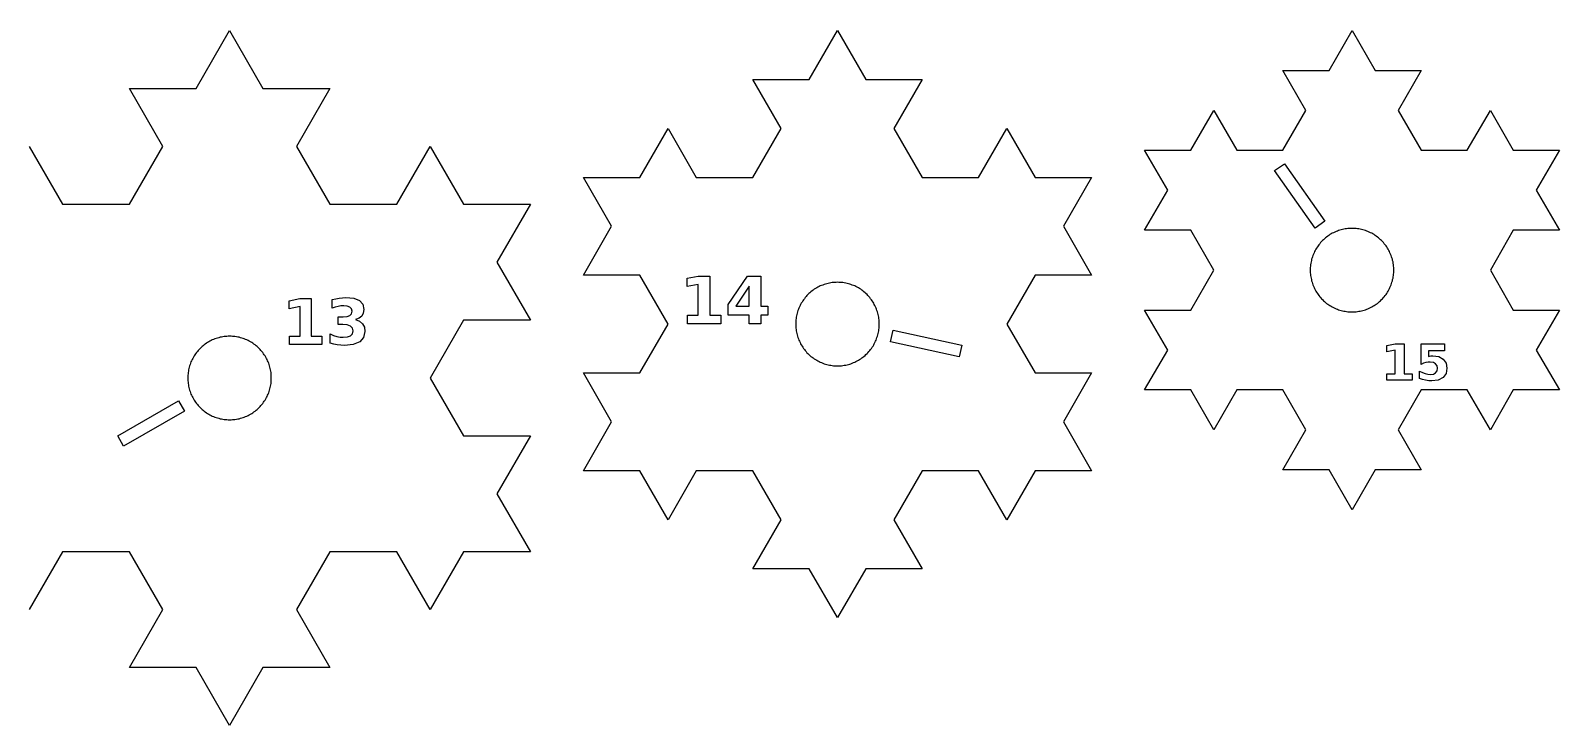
# Model space of a CAD drawing. Header units: millimetres. Extents: x 0 to 476, y 7 to 280.
# Drawn here: x 360.2 to 475.6, y 99.6 to 152 of the extents above; entities that cross this region are included whole.
import ezdxf

# ---------------------------------------------------------------- set-up
doc = ezdxf.new("R2010")
doc.units = ezdxf.units.MM
doc.layers.add('CUT', color=1, linetype='Continuous')
doc.layers.add('ENGRAVE', color=7, linetype='Continuous')

msp = doc.modelspace()

# ---------------------------------------------------------------- linework, layer by layer
at = {"layer": 'CUT'}
msp.add_lwpolyline([(360.12, 143.27), (362.64, 138.9), (367.68, 138.9), (370.2, 143.27), (367.68, 147.63), (372.72, 147.63), (375.24, 152), (377.76, 147.63), (377.76, 147.63), (382.81, 147.63), (380.29, 143.27), (382.81, 138.9), (387.85, 138.9), (390.37, 143.27), (392.89, 138.9), (397.93, 138.9), (395.41, 134.53), (397.93, 130.17), (392.89, 130.17), (390.37, 125.8), (392.89, 121.43), (397.93, 121.43), (395.41, 117.07), (397.93, 112.7), (392.89, 112.7), (390.37, 108.33), (387.85, 112.7), (382.81, 112.7), (380.29, 108.33), (382.81, 103.97), (377.76, 103.97), (375.24, 99.6), (372.72, 103.97), (367.68, 103.97), (370.2, 108.33), (367.68, 112.7), (362.64, 112.7), (360.12, 108.33)], dxfattribs=at)
for points in [[(423.23, 148.31), (427.49, 148.31), (425.36, 144.62), (427.49, 140.93), (431.75, 140.93), (433.88, 144.62), (436.01, 140.93), (440.27, 140.93), (438.14, 137.24), (440.27, 133.56), (436.01, 133.56), (433.88, 129.87), (436.01, 126.18), (440.27, 126.18), (438.14, 122.49), (440.27, 118.8), (436.01, 118.8), (433.88, 115.11), (431.75, 118.8), (427.49, 118.8), (425.36, 115.11), (427.49, 111.42), (423.23, 111.42), (421.1, 107.73), (418.97, 111.42), (414.71, 111.42), (416.84, 115.11), (414.71, 118.8), (410.45, 118.8), (408.32, 115.11), (406.19, 118.8), (401.93, 118.8), (404.06, 122.49), (401.93, 126.18), (406.19, 126.18), (408.32, 129.87), (406.19, 133.56), (401.93, 133.56), (404.06, 137.24), (401.93, 140.93), (406.19, 140.93), (408.32, 144.62), (410.45, 140.93), (414.71, 140.93), (416.84, 144.62), (414.71, 148.31), (418.97, 148.31), (421.1, 152), (423.23, 148.31)], [(461.65, 148.99), (465.13, 148.99), (463.39, 145.98), (465.13, 142.97), (468.61, 142.97), (470.35, 145.98), (472.08, 142.97), (475.56, 142.97), (473.82, 139.96), (475.56, 136.94), (472.08, 136.94), (470.35, 133.93), (472.08, 130.92), (475.56, 130.92), (473.82, 127.91), (475.56, 124.9), (472.08, 124.9), (470.35, 121.89), (468.61, 124.9), (465.13, 124.9), (463.39, 121.89), (465.13, 118.88), (461.65, 118.88), (459.92, 115.87), (458.18, 118.88), (454.7, 118.88), (456.44, 121.89), (454.7, 124.9), (451.22, 124.9), (449.48, 121.89), (447.75, 124.9), (444.27, 124.9), (446.01, 127.91), (444.27, 130.92), (447.75, 130.92), (449.48, 133.93), (447.75, 136.94), (444.27, 136.94), (446.01, 139.96), (444.27, 142.97), (447.75, 142.97), (449.48, 145.98), (451.22, 142.97), (454.7, 142.97), (456.44, 145.98), (454.7, 148.99), (458.18, 148.99), (459.92, 152), (461.65, 148.99)], [(463.06, 134.04), (463.06, 134.14), (463.05, 134.24), (463.04, 134.34), (463.02, 134.45), (463.01, 134.55), (462.98, 134.65), (462.96, 134.75), (462.93, 134.85), (462.9, 134.95), (462.86, 135.04), (462.83, 135.14), (462.78, 135.23), (462.74, 135.33), (462.69, 135.42), (462.64, 135.51), (462.59, 135.6), (462.53, 135.68), (462.48, 135.77), (462.41, 135.85), (462.35, 135.93), (462.28, 136.01), (462.21, 136.09), (462.14, 136.16), (462.07, 136.23), (461.99, 136.3), (461.91, 136.37), (461.83, 136.43), (461.75, 136.49), (461.67, 136.55), (461.58, 136.61), (461.49, 136.66), (461.4, 136.71), (461.31, 136.76), (461.22, 136.8), (461.12, 136.84), (461.03, 136.88), (460.93, 136.92), (460.83, 136.95), (460.73, 136.98), (460.63, 137), (460.53, 137.02), (460.43, 137.04), (460.33, 137.06), (460.22, 137.07), (460.12, 137.08), (460.02, 137.08), (459.92, 137.08), (459.81, 137.08), (459.71, 137.08), (459.61, 137.07), (459.5, 137.06), (459.4, 137.04), (459.3, 137.02), (459.2, 137), (459.1, 136.98), (459, 136.95), (458.9, 136.92), (458.81, 136.88), (458.71, 136.84), (458.62, 136.8), (458.52, 136.76), (458.43, 136.71), (458.34, 136.66), (458.25, 136.61), (458.17, 136.55), (458.08, 136.49), (458, 136.43), (457.92, 136.37), (457.84, 136.3), (457.76, 136.23), (457.69, 136.16), (457.62, 136.09), (457.55, 136.01), (457.48, 135.93), (457.42, 135.85), (457.36, 135.77), (457.3, 135.68), (457.24, 135.6), (457.19, 135.51), (457.14, 135.42), (457.09, 135.33), (457.05, 135.23), (457.01, 135.14), (456.97, 135.04), (456.93, 134.95), (456.9, 134.85), (456.87, 134.75), (456.85, 134.65), (456.83, 134.55), (456.81, 134.45), (456.79, 134.34), (456.78, 134.24), (456.77, 134.14), (456.77, 134.04), (456.77, 133.93), (456.77, 133.83), (456.77, 133.73), (456.78, 133.62), (456.79, 133.52), (456.81, 133.42), (456.83, 133.32), (456.85, 133.22), (456.87, 133.12), (456.9, 133.02), (456.93, 132.92), (456.97, 132.82), (457.01, 132.73), (457.05, 132.63), (457.09, 132.54), (457.14, 132.45), (457.19, 132.36), (457.24, 132.27), (457.3, 132.18), (457.36, 132.1), (457.42, 132.02), (457.48, 131.93), (457.55, 131.86), (457.62, 131.78), (457.69, 131.71), (457.76, 131.63), (457.84, 131.57), (457.92, 131.5), (458, 131.43), (458.08, 131.37), (458.17, 131.31), (458.25, 131.26), (458.34, 131.21), (458.43, 131.16), (458.52, 131.11), (458.62, 131.06), (458.71, 131.02), (458.81, 130.99), (458.9, 130.95), (459, 130.92), (459.1, 130.89), (459.2, 130.87), (459.3, 130.84), (459.4, 130.83), (459.5, 130.81), (459.61, 130.8), (459.71, 130.79), (459.81, 130.79), (459.92, 130.78), (460.02, 130.79), (460.12, 130.79), (460.22, 130.8), (460.33, 130.81), (460.43, 130.83), (460.53, 130.84), (460.63, 130.87), (460.73, 130.89), (460.83, 130.92), (460.93, 130.95), (461.03, 130.99), (461.12, 131.02), (461.22, 131.06), (461.31, 131.11), (461.4, 131.16), (461.49, 131.21), (461.58, 131.26), (461.67, 131.31), (461.75, 131.37), (461.83, 131.43), (461.91, 131.5), (461.99, 131.57), (462.07, 131.63), (462.14, 131.71), (462.21, 131.78), (462.28, 131.86), (462.35, 131.93), (462.41, 132.02), (462.48, 132.1), (462.53, 132.18), (462.59, 132.27), (462.64, 132.36), (462.69, 132.45), (462.74, 132.54), (462.78, 132.63), (462.83, 132.73), (462.86, 132.82), (462.9, 132.92), (462.93, 133.02), (462.96, 133.12), (462.98, 133.22), (463.01, 133.32), (463.02, 133.42), (463.04, 133.52), (463.05, 133.62), (463.06, 133.73), (463.06, 133.83), (463.07, 133.93), (463.06, 134.04)], [(424.25, 129.97), (424.24, 130.07), (424.24, 130.18), (424.22, 130.28), (424.21, 130.38), (424.19, 130.48), (424.17, 130.58), (424.14, 130.68), (424.12, 130.78), (424.08, 130.88), (424.05, 130.98), (424.01, 131.07), (423.97, 131.17), (423.93, 131.26), (423.88, 131.35), (423.83, 131.44), (423.78, 131.53), (423.72, 131.62), (423.66, 131.7), (423.6, 131.78), (423.54, 131.87), (423.47, 131.94), (423.4, 132.02), (423.33, 132.09), (423.25, 132.17), (423.18, 132.23), (423.1, 132.3), (423.02, 132.37), (422.94, 132.43), (422.85, 132.49), (422.76, 132.54), (422.68, 132.59), (422.59, 132.64), (422.49, 132.69), (422.4, 132.74), (422.31, 132.78), (422.21, 132.81), (422.11, 132.85), (422.02, 132.88), (421.92, 132.91), (421.82, 132.93), (421.72, 132.96), (421.61, 132.97), (421.51, 132.99), (421.41, 133), (421.31, 133.01), (421.2, 133.01), (421.1, 133.02), (421, 133.01), (420.9, 133.01), (420.79, 133), (420.69, 132.99), (420.59, 132.97), (420.49, 132.96), (420.39, 132.93), (420.29, 132.91), (420.19, 132.88), (420.09, 132.85), (419.99, 132.81), (419.9, 132.78), (419.8, 132.74), (419.71, 132.69), (419.62, 132.64), (419.53, 132.59), (419.44, 132.54), (419.35, 132.49), (419.27, 132.43), (419.18, 132.37), (419.1, 132.3), (419.02, 132.23), (418.95, 132.17), (418.87, 132.09), (418.8, 132.02), (418.73, 131.94), (418.67, 131.87), (418.6, 131.78), (418.54, 131.7), (418.48, 131.62), (418.43, 131.53), (418.37, 131.44), (418.32, 131.35), (418.28, 131.26), (418.23, 131.17), (418.19, 131.07), (418.15, 130.98), (418.12, 130.88), (418.09, 130.78), (418.06, 130.68), (418.03, 130.58), (418.01, 130.48), (417.99, 130.38), (417.98, 130.28), (417.97, 130.18), (417.96, 130.07), (417.95, 129.97), (417.95, 129.87), (417.95, 129.76), (417.96, 129.66), (417.97, 129.56), (417.98, 129.46), (417.99, 129.35), (418.01, 129.25), (418.03, 129.15), (418.06, 129.05), (418.09, 128.95), (418.12, 128.85), (418.15, 128.76), (418.19, 128.66), (418.23, 128.57), (418.28, 128.47), (418.32, 128.38), (418.37, 128.29), (418.43, 128.2), (418.48, 128.12), (418.54, 128.03), (418.6, 127.95), (418.67, 127.87), (418.73, 127.79), (418.8, 127.71), (418.87, 127.64), (418.95, 127.57), (419.02, 127.5), (419.1, 127.43), (419.18, 127.37), (419.27, 127.31), (419.35, 127.25), (419.44, 127.19), (419.53, 127.14), (419.62, 127.09), (419.71, 127.04), (419.8, 127), (419.9, 126.96), (419.99, 126.92), (420.09, 126.88), (420.19, 126.85), (420.29, 126.82), (420.39, 126.8), (420.49, 126.78), (420.59, 126.76), (420.69, 126.74), (420.79, 126.73), (420.9, 126.72), (421, 126.72), (421.1, 126.72), (421.2, 126.72), (421.31, 126.72), (421.41, 126.73), (421.51, 126.74), (421.61, 126.76), (421.72, 126.78), (421.82, 126.8), (421.92, 126.82), (422.02, 126.85), (422.11, 126.88), (422.21, 126.92), (422.31, 126.96), (422.4, 127), (422.49, 127.04), (422.59, 127.09), (422.68, 127.14), (422.76, 127.19), (422.85, 127.25), (422.94, 127.31), (423.02, 127.37), (423.1, 127.43), (423.18, 127.5), (423.25, 127.57), (423.33, 127.64), (423.4, 127.71), (423.47, 127.79), (423.54, 127.87), (423.6, 127.95), (423.66, 128.03), (423.72, 128.12), (423.78, 128.2), (423.83, 128.29), (423.88, 128.38), (423.93, 128.47), (423.97, 128.57), (424.01, 128.66), (424.05, 128.76), (424.08, 128.85), (424.12, 128.95), (424.14, 129.05), (424.17, 129.15), (424.19, 129.25), (424.21, 129.35), (424.22, 129.46), (424.24, 129.56), (424.24, 129.66), (424.25, 129.76), (424.25, 129.87), (424.25, 129.97)], [(378.39, 125.9), (378.39, 126.01), (378.38, 126.11), (378.37, 126.21), (378.35, 126.31), (378.33, 126.41), (378.31, 126.52), (378.29, 126.62), (378.26, 126.71), (378.23, 126.81), (378.19, 126.91), (378.15, 127.01), (378.11, 127.1), (378.07, 127.19), (378.02, 127.28), (377.97, 127.38), (377.92, 127.46), (377.86, 127.55), (377.8, 127.63), (377.74, 127.72), (377.68, 127.8), (377.61, 127.88), (377.54, 127.95), (377.47, 128.03), (377.4, 128.1), (377.32, 128.17), (377.24, 128.23), (377.16, 128.3), (377.08, 128.36), (376.99, 128.42), (376.91, 128.47), (376.82, 128.53), (376.73, 128.58), (376.64, 128.63), (376.54, 128.67), (376.45, 128.71), (376.35, 128.75), (376.26, 128.78), (376.16, 128.81), (376.06, 128.84), (375.96, 128.87), (375.86, 128.89), (375.76, 128.91), (375.65, 128.92), (375.55, 128.93), (375.45, 128.94), (375.35, 128.95), (375.24, 128.95), (375.14, 128.95), (375.04, 128.94), (374.93, 128.93), (374.83, 128.92), (374.73, 128.91), (374.63, 128.89), (374.53, 128.87), (374.43, 128.84), (374.33, 128.81), (374.23, 128.78), (374.13, 128.75), (374.04, 128.71), (373.94, 128.67), (373.85, 128.63), (373.76, 128.58), (373.67, 128.53), (373.58, 128.47), (373.49, 128.42), (373.41, 128.36), (373.33, 128.3), (373.25, 128.23), (373.17, 128.17), (373.09, 128.1), (373.02, 128.03), (372.94, 127.95), (372.88, 127.88), (372.81, 127.8), (372.74, 127.72), (372.68, 127.63), (372.62, 127.55), (372.57, 127.46), (372.52, 127.38), (372.47, 127.28), (372.42, 127.19), (372.37, 127.1), (372.33, 127.01), (372.3, 126.91), (372.26, 126.81), (372.23, 126.71), (372.2, 126.62), (372.18, 126.52), (372.15, 126.41), (372.14, 126.31), (372.12, 126.21), (372.11, 126.11), (372.1, 126.01), (372.1, 125.9), (372.09, 125.8), (372.1, 125.7), (372.1, 125.59), (372.11, 125.49), (372.12, 125.39), (372.14, 125.29), (372.15, 125.19), (372.18, 125.08), (372.2, 124.98), (372.23, 124.89), (372.26, 124.79), (372.3, 124.69), (372.33, 124.59), (372.37, 124.5), (372.42, 124.41), (372.47, 124.32), (372.52, 124.23), (372.57, 124.14), (372.62, 124.05), (372.68, 123.97), (372.74, 123.88), (372.81, 123.8), (372.88, 123.72), (372.94, 123.65), (373.02, 123.57), (373.09, 123.5), (373.17, 123.43), (373.25, 123.37), (373.33, 123.3), (373.41, 123.24), (373.49, 123.18), (373.58, 123.13), (373.67, 123.07), (373.76, 123.02), (373.85, 122.97), (373.94, 122.93), (374.04, 122.89), (374.13, 122.85), (374.23, 122.82), (374.33, 122.79), (374.43, 122.76), (374.53, 122.73), (374.63, 122.71), (374.73, 122.69), (374.83, 122.68), (374.93, 122.67), (375.04, 122.66), (375.14, 122.65), (375.24, 122.65), (375.35, 122.65), (375.45, 122.66), (375.55, 122.67), (375.65, 122.68), (375.76, 122.69), (375.86, 122.71), (375.96, 122.73), (376.06, 122.76), (376.16, 122.79), (376.26, 122.82), (376.35, 122.85), (376.45, 122.89), (376.54, 122.93), (376.64, 122.97), (376.73, 123.02), (376.82, 123.07), (376.91, 123.13), (376.99, 123.18), (377.08, 123.24), (377.16, 123.3), (377.24, 123.37), (377.32, 123.43), (377.4, 123.5), (377.47, 123.57), (377.54, 123.65), (377.61, 123.72), (377.68, 123.8), (377.74, 123.88), (377.8, 123.97), (377.86, 124.05), (377.92, 124.14), (377.97, 124.23), (378.02, 124.32), (378.07, 124.41), (378.11, 124.5), (378.15, 124.59), (378.19, 124.69), (378.23, 124.79), (378.26, 124.89), (378.29, 124.98), (378.31, 125.08), (378.33, 125.19), (378.35, 125.29), (378.37, 125.39), (378.38, 125.49), (378.39, 125.59), (378.39, 125.7), (378.39, 125.8), (378.39, 125.9)]]:
    msp.add_lwpolyline(points, close=True, dxfattribs=at)
at = {"layer": 'ENGRAVE'}
for points in [[(457.87, 137.63), (457.13, 137.11), (454.08, 141.45), (454.82, 141.96), (457.87, 137.63)], [(409.76, 132.69), (409.76, 133.32), (410.59, 133.49), (411.48, 133.49), (411.48, 130.53), (412.3, 130.53), (412.3, 129.89), (409.78, 129.89), (409.78, 130.53), (410.6, 130.53), (410.6, 132.86), (409.76, 132.69)], [(415.84, 130.55), (415.33, 130.55), (415.33, 129.89), (414.45, 129.89), (414.45, 130.55), (412.86, 130.55), (412.86, 131.34), (414.3, 133.49), (415.33, 133.49), (415.33, 131.22), (415.84, 131.22), (415.84, 130.55)], [(414.45, 132.73), (413.44, 131.22), (414.45, 131.22), (414.45, 132.73)], [(380.56, 131.19), (379.74, 131.02), (379.74, 131.63), (380.55, 131.8), (381.4, 131.8), (381.4, 128.95), (382.19, 128.95), (382.19, 128.33), (379.76, 128.33), (379.76, 128.95), (380.56, 128.95), (380.56, 131.19)], [(385.41, 129.63), (385.45, 129.31), (385.35, 128.86), (385.06, 128.53), (384.57, 128.33), (383.9, 128.26), (383.64, 128.27), (383.37, 128.31), (383.1, 128.36), (382.84, 128.43), (382.84, 129.12), (383.09, 129.01), (383.34, 128.93), (383.58, 128.89), (383.82, 128.87), (384.14, 128.9), (384.37, 128.99), (384.51, 129.14), (384.56, 129.35), (384.51, 129.56), (384.36, 129.71), (384.12, 129.8), (383.79, 129.83), (383.43, 129.83), (383.43, 130.41), (383.81, 130.41), (384.1, 130.43), (384.31, 130.51), (384.43, 130.64), (384.48, 130.83), (384.44, 131.01), (384.31, 131.14), (384.12, 131.22), (383.86, 131.25), (383.64, 131.24), (383.43, 131.2), (383.2, 131.14), (382.99, 131.06), (382.99, 131.71), (383.25, 131.78), (383.51, 131.82), (383.77, 131.85), (384.02, 131.86), (384.61, 131.81), (385.03, 131.64), (385.29, 131.36), (385.37, 130.97), (385.33, 130.7), (385.21, 130.47), (385.01, 130.31), (384.74, 130.2), (385.04, 130.08), (385.27, 129.89), (385.41, 129.63)], [(430.28, 127.39), (425.11, 128.53), (425.3, 129.4), (430.48, 128.27), (430.28, 127.39)], [(463.17, 127.9), (462.53, 127.77), (462.53, 128.25), (463.17, 128.38), (463.84, 128.38), (463.84, 126.12), (464.46, 126.12), (464.46, 125.63), (462.54, 125.63), (462.54, 126.12), (463.17, 126.12), (463.17, 127.9)], [(466.88, 127.86), (465.69, 127.86), (465.69, 127.43), (465.77, 127.45), (465.85, 127.47), (465.93, 127.48), (466.02, 127.48), (466.47, 127.42), (466.8, 127.23), (467.01, 126.93), (467.08, 126.53), (467.01, 126.13), (466.78, 125.83), (466.41, 125.64), (465.93, 125.58), (465.7, 125.59), (465.47, 125.63), (465.24, 125.68), (465.01, 125.76), (465.01, 126.32), (465.23, 126.21), (465.44, 126.13), (465.64, 126.08), (465.82, 126.06), (466.05, 126.09), (466.22, 126.19), (466.34, 126.34), (466.37, 126.53), (466.34, 126.72), (466.22, 126.87), (466.05, 126.97), (465.82, 127), (465.66, 126.99), (465.49, 126.96), (465.31, 126.91), (465.12, 126.83), (465.12, 128.38), (466.88, 128.38), (466.88, 127.86)], [(366.8, 121.43), (371.38, 124.08), (371.84, 123.3), (367.25, 120.65), (366.8, 121.43)]]:
    msp.add_lwpolyline(points, close=True, dxfattribs=at)

doc.saveas('drawing.dxf')
